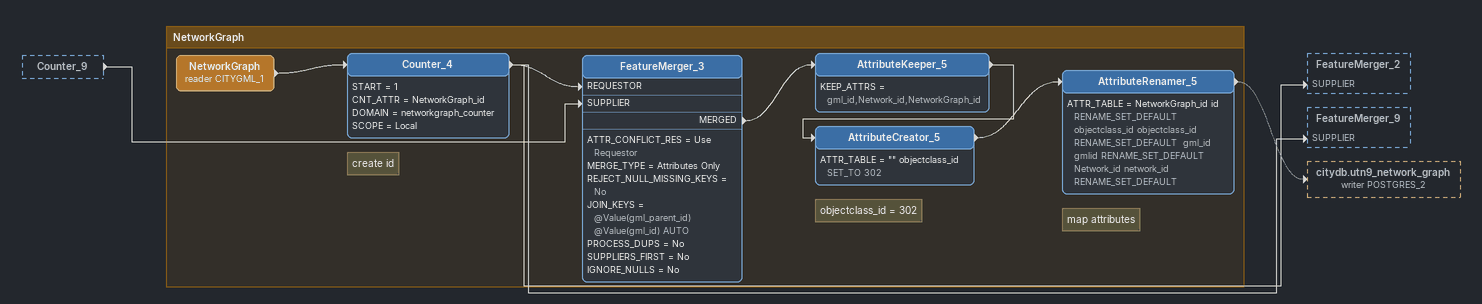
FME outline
Counter_9 [outside]
    -> FeatureMerger_3 [SUPPLIER]

Bookmark: NetworkGraph
NetworkGraph (reader CITYGML_1)
    -> Counter_4
Note: create id
Counter_4
    START = 1
    CNT_ATTR = NetworkGraph_id
    DOMAIN = networkgraph_counter
    SCOPE = Local
    -> FeatureMerger_2 [SUPPLIER]
    -> FeatureMerger_3 [REQUESTOR]
    -> FeatureMerger_9 [SUPPLIER]
FeatureMerger_3
    ATTR_CONFLICT_RES = Use Requestor
    MERGE_TYPE = Attributes Only
    REJECT_NULL_MISSING_KEYS = No
    JOIN_KEYS = @Value(gml_parent_id) @Value(gml_id) AUTO
    PROCESS_DUPS = No
    SUPPLIERS_FIRST = No
    IGNORE_NULLS = No
    MERGED -> AttributeKeeper_5
AttributeKeeper_5
    KEEP_ATTRS = gml_id,Network_id,NetworkGraph_id
    -> AttributeCreator_5
Note: objectclass_id = 302
AttributeCreator_5
    ATTR_TABLE = "" objectclass_id SET_TO 302
    -> AttributeRenamer_5
Note: map attributes
AttributeRenamer_5
    ATTR_TABLE = NetworkGraph_id id RENAME_SET_DEFAULT  objectclass_id objectclass_id RENAME_SET_DEFAULT  gml_id gmlid RENAME_SET_DEFAULT  Network_id network_id RENAME_SET_DEFAULT
    -> citydb.utn9_network_graph (writer POSTGRES_2) [off]
